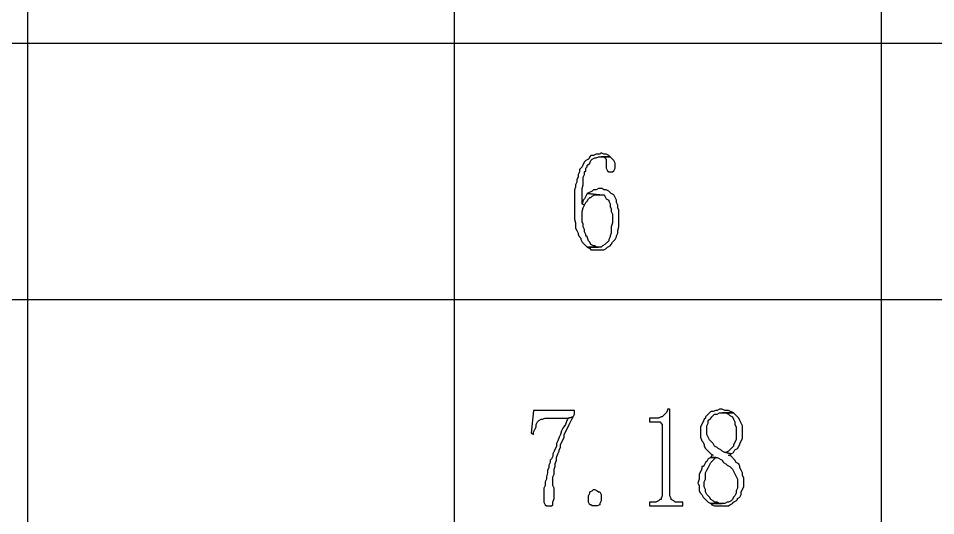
# Model space of a CAD drawing. Extents: x -15.4 to 0.8, y 0.3 to 11.8.
# Drawn here: x -1.348 to -0.748, y 1.361 to 1.686 of the extents above; entities that cross this region are included whole.
import ezdxf

# ---------------------------------------------------------------- set-up
doc = ezdxf.new("R2010")
doc.units = 0
doc.header["$MEASUREMENT"] = 0
doc.linetypes.add('AUSGEZOGEN', pattern=[0])
doc.layers.get('0').update_dxf_attribs({"linetype": 'AUSGEZOGEN'})

msp = doc.modelspace()

# ---------------------------------------------------------------- linework, layer by layer
for points in [[(-1.34211, 1.3344), (-1.34211, 2.6744)], [(-1.06295, 1.3344), (-1.06295, 2.6744)], [(-0.78378, 1.3344), (-0.78378, 2.6744)], [(-3.26878, 1.6694), (0.08122, 1.6694)], [(-0.96711, 1.59773), (-0.96795, 1.5969), (-0.96795, 1.5969), (-0.97045, 1.5969), (-0.97045, 1.5969), (-0.97211, 1.59606), (-0.97211, 1.59606), (-0.97378, 1.59606), (-0.97378, 1.59606), (-0.97461, 1.59523), (-0.97461, 1.59523), (-0.97545, 1.59356), (-0.97545, 1.59356), (-0.97711, 1.59273), (-0.97711, 1.59273), (-0.97795, 1.5919), (-0.97795, 1.5919), (-0.97878, 1.59023), (-0.97878, 1.59023), (-0.97961, 1.58856), (-0.97961, 1.58856), (-0.98128, 1.5869), (-0.98128, 1.5869), (-0.98128, 1.58523), (-0.98128, 1.58523), (-0.98211, 1.58356), (-0.98211, 1.58356), (-0.98211, 1.5819), (-0.98211, 1.5819), (-0.98295, 1.58023), (-0.98295, 1.58023), (-0.98295, 1.57856), (-0.98295, 1.57856), (-0.98378, 1.5769), (-0.98378, 1.5769), (-0.98378, 1.57523), (-0.98378, 1.57523), (-0.98461, 1.57356), (-0.98461, 1.57356), (-0.98461, 1.5544), (-0.98461, 1.5544), (-0.98378, 1.5519), (-0.98378, 1.5519), (-0.98378, 1.54856), (-0.98378, 1.54856), (-0.98295, 1.5469), (-0.98295, 1.5469), (-0.98211, 1.54523), (-0.98211, 1.54523), (-0.98211, 1.5444), (-0.98211, 1.5444), (-0.98128, 1.54273), (-0.98128, 1.54273), (-0.98045, 1.5419), (-0.98045, 1.5419), (-0.98045, 1.54106), (-0.98045, 1.54106), (-0.97961, 1.5394), (-0.97961, 1.5394), (-0.97628, 1.53606), (-0.97628, 1.53606), (-0.96878, 1.53606), (-0.96878, 1.53606), (-0.96961, 1.53606), (-0.96961, 1.53606), (-0.97128, 1.5369), (-0.97128, 1.5369), (-0.97211, 1.5369), (-0.97211, 1.5369), (-0.97378, 1.53773), (-0.97378, 1.53773), (-0.97461, 1.5394), (-0.97461, 1.5394), (-0.97545, 1.54023), (-0.97545, 1.54023), (-0.97628, 1.54273), (-0.97628, 1.54273), (-0.97711, 1.54356), (-0.97711, 1.54356), (-0.97711, 1.5444), (-0.97711, 1.5444), (-0.97795, 1.54606), (-0.97795, 1.54606), (-0.97795, 1.54773), (-0.97795, 1.54773), (-0.97878, 1.5494), (-0.97878, 1.5494), (-0.97878, 1.55106), (-0.97878, 1.55106), (-0.97961, 1.55273), (-0.97961, 1.55273), (-0.97961, 1.5594), (-0.97961, 1.5594), (-0.97878, 1.5619), (-0.97878, 1.5619), (-0.97795, 1.56356), (-0.97795, 1.56356), (-0.97961, 1.5644), (-0.97961, 1.5644), (-0.97961, 1.5744), (-0.97961, 1.5744), (-0.97878, 1.5769), (-0.97878, 1.5769), (-0.97878, 1.5819), (-0.97878, 1.5819), (-0.97795, 1.58356), (-0.97795, 1.58356), (-0.97795, 1.58523), (-0.97795, 1.58523), (-0.97711, 1.58606), (-0.97711, 1.58606), (-0.97711, 1.58773), (-0.97711, 1.58773), (-0.97628, 1.58856), (-0.97628, 1.58856), (-0.97628, 1.5894), (-0.97628, 1.5894), (-0.97461, 1.59106), (-0.97461, 1.59106), (-0.97378, 1.59273), (-0.97378, 1.59273), (-0.97295, 1.59356), (-0.97295, 1.59356), (-0.97128, 1.5944), (-0.97128, 1.5944), (-0.97045, 1.5944), (-0.97045, 1.5944), (-0.96878, 1.59523), (-0.96878, 1.59523), (-0.96128, 1.59523), (-0.96128, 1.59523), (-0.96211, 1.59606), (-0.96211, 1.59606), (-0.96378, 1.5969), (-0.96378, 1.5969), (-0.96545, 1.5969), (-0.96711, 1.59773)], [(-0.96128, 1.59523), (-0.96711, 1.59523), (-0.96711, 1.59523), (-0.96545, 1.59523), (-0.96545, 1.59523), (-0.96378, 1.59356), (-0.96378, 1.59356), (-0.96378, 1.58773), (-0.96378, 1.58773), (-0.96295, 1.58606), (-0.96295, 1.58606), (-0.96211, 1.58523), (-0.96211, 1.58523), (-0.95961, 1.58523), (-0.95961, 1.58523), (-0.95878, 1.58606), (-0.95878, 1.58606), (-0.95795, 1.58773), (-0.95795, 1.58773), (-0.95795, 1.59106), (-0.95795, 1.59106), (-0.95878, 1.59273), (-0.95878, 1.59273), (-0.96045, 1.5944), (-0.96128, 1.59523)], [(-0.96795, 1.5744), (-0.96878, 1.5744), (-0.96878, 1.5744), (-0.97045, 1.57356), (-0.97045, 1.57356), (-0.97211, 1.57356), (-0.97211, 1.57356), (-0.97295, 1.57273), (-0.97295, 1.57273), (-0.97628, 1.57106), (-0.97628, 1.57106), (-0.96795, 1.57023), (-0.96795, 1.57023), (-0.96545, 1.57023), (-0.96545, 1.57023), (-0.96461, 1.5694), (-0.96461, 1.5694), (-0.96378, 1.56773), (-0.96378, 1.56773), (-0.96211, 1.5669), (-0.96211, 1.5669), (-0.96211, 1.56606), (-0.96211, 1.56606), (-0.96128, 1.5644), (-0.96128, 1.5644), (-0.96128, 1.56273), (-0.96128, 1.56273), (-0.96045, 1.56106), (-0.96045, 1.56106), (-0.96045, 1.5594), (-0.96045, 1.5594), (-0.95961, 1.55773), (-0.95961, 1.55773), (-0.95961, 1.5519), (-0.95961, 1.5519), (-0.96045, 1.5494), (-0.96045, 1.5494), (-0.96045, 1.54523), (-0.96045, 1.54523), (-0.96128, 1.54356), (-0.96128, 1.54356), (-0.96128, 1.54273), (-0.96128, 1.54273), (-0.96211, 1.54106), (-0.96211, 1.54106), (-0.96211, 1.54023), (-0.96211, 1.54023), (-0.96461, 1.53773), (-0.96461, 1.53773), (-0.96628, 1.5369), (-0.96628, 1.5369), (-0.96711, 1.53606), (-0.96711, 1.53606), (-0.97628, 1.53606), (-0.97628, 1.53606), (-0.97461, 1.53523), (-0.97461, 1.53523), (-0.97378, 1.5344), (-0.97378, 1.5344), (-0.96545, 1.5344), (-0.96545, 1.5344), (-0.96378, 1.53523), (-0.96378, 1.53523), (-0.96295, 1.53606), (-0.96295, 1.53606), (-0.96128, 1.5369), (-0.96128, 1.5369), (-0.96045, 1.53773), (-0.96045, 1.53773), (-0.95961, 1.5394), (-0.95961, 1.5394), (-0.95795, 1.54106), (-0.95795, 1.54106), (-0.95711, 1.54273), (-0.95711, 1.54273), (-0.95711, 1.54356), (-0.95711, 1.54356), (-0.95628, 1.54523), (-0.95628, 1.54523), (-0.95628, 1.5469), (-0.95628, 1.5469), (-0.95545, 1.5494), (-0.95545, 1.5494), (-0.95545, 1.56023), (-0.95545, 1.56023), (-0.95628, 1.5619), (-0.95628, 1.5619), (-0.95628, 1.56356), (-0.95628, 1.56356), (-0.95711, 1.56523), (-0.95711, 1.56523), (-0.95711, 1.5669), (-0.95711, 1.5669), (-0.95795, 1.56856), (-0.95795, 1.56856), (-0.95878, 1.57023), (-0.95878, 1.57023), (-0.96045, 1.57106), (-0.96045, 1.57106), (-0.96211, 1.57273), (-0.96211, 1.57273), (-0.96378, 1.57356), (-0.96378, 1.57356), (-0.96545, 1.57356), (-0.96545, 1.57356), (-0.96628, 1.5744), (-0.96795, 1.5744)], [(-0.97628, 1.57106), (-0.97711, 1.5694), (-0.97711, 1.5694), (-0.97795, 1.56773), (-0.97795, 1.56773), (-0.97878, 1.5669), (-0.97878, 1.5669), (-0.97961, 1.5644), (-0.97961, 1.5644), (-0.97795, 1.56356), (-0.97795, 1.56356), (-0.97711, 1.56523), (-0.97711, 1.56523), (-0.97628, 1.56606), (-0.97628, 1.56606), (-0.97545, 1.56773), (-0.97545, 1.56773), (-0.97461, 1.56856), (-0.97461, 1.56856), (-0.97378, 1.56856), (-0.97378, 1.56856), (-0.97295, 1.5694), (-0.97295, 1.5694), (-0.97128, 1.57023), (-0.97128, 1.57023), (-0.96795, 1.57023), (-0.97628, 1.57106)], [(-3.26878, 1.5019), (0.08122, 1.5019)], [(-0.98461, 1.4294), (-1.01128, 1.4294), (-1.01128, 1.4294), (-1.01295, 1.4144), (-1.01295, 1.4144), (-1.01128, 1.41356), (-1.01128, 1.41356), (-1.01128, 1.41523), (-1.01128, 1.41523), (-1.00961, 1.41856), (-1.00961, 1.41856), (-1.00961, 1.42023), (-1.00961, 1.42023), (-1.00878, 1.4219), (-1.00878, 1.4219), (-1.00795, 1.42273), (-1.00795, 1.42273), (-1.00628, 1.42356), (-1.00628, 1.42356), (-1.00545, 1.42356), (-1.00545, 1.42356), (-1.00378, 1.4244), (-1.00378, 1.4244), (-0.98878, 1.4244), (-0.98878, 1.4244), (-0.98545, 1.42523), (-0.98545, 1.42523), (-0.98461, 1.4269), (-0.98461, 1.4294)], [(-0.92211, 1.43023), (-0.92378, 1.43023), (-0.92378, 1.43023), (-0.92378, 1.4294), (-0.92378, 1.4294), (-0.92461, 1.42773), (-0.92461, 1.42773), (-0.92545, 1.4269), (-0.92545, 1.4269), (-0.92711, 1.42523), (-0.92711, 1.42523), (-0.92795, 1.42523), (-0.92795, 1.42523), (-0.92961, 1.4244), (-0.92961, 1.4244), (-0.93545, 1.4244), (-0.93545, 1.4244), (-0.93545, 1.4219), (-0.93545, 1.4219), (-0.92878, 1.4219), (-0.92878, 1.4219), (-0.92711, 1.42023), (-0.92711, 1.42023), (-0.92711, 1.37356), (-0.92711, 1.37356), (-0.92795, 1.3719), (-0.92795, 1.3719), (-0.92795, 1.37106), (-0.92795, 1.37106), (-0.92878, 1.37106), (-0.92878, 1.37106), (-0.92961, 1.37023), (-0.92961, 1.37023), (-0.93128, 1.3694), (-0.93128, 1.3694), (-0.93545, 1.3694), (-0.93545, 1.3694), (-0.93545, 1.3669), (-0.93545, 1.3669), (-0.91378, 1.3669), (-0.91378, 1.3669), (-0.91378, 1.3694), (-0.91378, 1.3694), (-0.91878, 1.3694), (-0.91878, 1.3694), (-0.91961, 1.37023), (-0.91961, 1.37023), (-0.92128, 1.37106), (-0.92128, 1.37106), (-0.92128, 1.3719), (-0.92128, 1.3719), (-0.92211, 1.37356), (-0.92211, 1.37356), (-0.92211, 1.37523), (-0.92211, 1.43023)], [(-0.88795, 1.43023), (-0.88961, 1.43023), (-0.88961, 1.43023), (-0.89128, 1.4294), (-0.89128, 1.4294), (-0.89211, 1.4294), (-0.89211, 1.4294), (-0.89378, 1.42856), (-0.89378, 1.42856), (-0.89545, 1.42856), (-0.89545, 1.42856), (-0.89878, 1.42523), (-0.89878, 1.42523), (-0.89878, 1.4244), (-0.89878, 1.4244), (-0.89961, 1.42356), (-0.89961, 1.42356), (-0.90045, 1.4219), (-0.90045, 1.4219), (-0.90211, 1.41856), (-0.90211, 1.41856), (-0.90211, 1.4119), (-0.90211, 1.4119), (-0.90128, 1.4094), (-0.90128, 1.4094), (-0.90045, 1.40856), (-0.90045, 1.40856), (-0.89961, 1.4069), (-0.89961, 1.4069), (-0.89961, 1.40606), (-0.89961, 1.40606), (-0.89878, 1.4044), (-0.89878, 1.4044), (-0.89795, 1.40356), (-0.89795, 1.40356), (-0.89628, 1.4019), (-0.89628, 1.4019), (-0.89545, 1.40106), (-0.89545, 1.40106), (-0.89378, 1.40023), (-0.89378, 1.40023), (-0.89461, 1.40023), (-0.89461, 1.40023), (-0.89545, 1.39856), (-0.89545, 1.39856), (-0.89128, 1.39856), (-0.89128, 1.39856), (-0.88795, 1.3969), (-0.88795, 1.3969), (-0.88711, 1.39523), (-0.88711, 1.39523), (-0.88545, 1.3944), (-0.88545, 1.3944), (-0.88461, 1.39356), (-0.88461, 1.39356), (-0.88295, 1.39273), (-0.88295, 1.39273), (-0.88211, 1.3919), (-0.88211, 1.3919), (-0.88128, 1.39106), (-0.88128, 1.39106), (-0.87795, 1.3844), (-0.87795, 1.3844), (-0.87795, 1.37856), (-0.87795, 1.37856), (-0.87878, 1.3769), (-0.87878, 1.3769), (-0.87878, 1.37523), (-0.87878, 1.37523), (-0.87961, 1.37356), (-0.87961, 1.37356), (-0.88045, 1.37273), (-0.88045, 1.37273), (-0.88128, 1.37106), (-0.88128, 1.37106), (-0.88211, 1.37023), (-0.88211, 1.37023), (-0.88378, 1.3694), (-0.88378, 1.3694), (-0.88461, 1.3694), (-0.88461, 1.3694), (-0.88628, 1.36856), (-0.88628, 1.36856), (-0.89545, 1.36856), (-0.89545, 1.36856), (-0.89461, 1.36773), (-0.89461, 1.36773), (-0.89295, 1.3669), (-0.89295, 1.3669), (-0.88378, 1.3669), (-0.88378, 1.3669), (-0.88295, 1.36773), (-0.88295, 1.36773), (-0.88128, 1.36856), (-0.88128, 1.36856), (-0.88045, 1.3694), (-0.88045, 1.3694), (-0.87878, 1.37023), (-0.87878, 1.37023), (-0.87795, 1.37106), (-0.87795, 1.37106), (-0.87795, 1.3719), (-0.87795, 1.3719), (-0.87628, 1.37273), (-0.87628, 1.37273), (-0.87545, 1.3744), (-0.87545, 1.3744), (-0.87545, 1.37606), (-0.87545, 1.37606), (-0.87378, 1.3794), (-0.87378, 1.3794), (-0.87378, 1.38523), (-0.87378, 1.38523), (-0.87461, 1.3869), (-0.87461, 1.3869), (-0.87461, 1.38856), (-0.87461, 1.38856), (-0.87545, 1.39023), (-0.87545, 1.39023), (-0.87628, 1.3919), (-0.87628, 1.3919), (-0.87628, 1.39273), (-0.87628, 1.39273), (-0.87711, 1.3944), (-0.87711, 1.3944), (-0.87878, 1.39523), (-0.87878, 1.39523), (-0.87961, 1.3969), (-0.87961, 1.3969), (-0.88211, 1.3994), (-0.88211, 1.3994), (-0.88378, 1.40023), (-0.88378, 1.40023), (-0.88295, 1.40023), (-0.88295, 1.40023), (-0.88211, 1.40106), (-0.88211, 1.40106), (-0.88545, 1.4019), (-0.88545, 1.4019), (-0.88628, 1.4019), (-0.88628, 1.4019), (-0.88795, 1.40273), (-0.88795, 1.40273), (-0.88878, 1.40356), (-0.88878, 1.40356), (-0.89045, 1.4044), (-0.89045, 1.4044), (-0.89128, 1.40523), (-0.89128, 1.40523), (-0.89295, 1.40606), (-0.89295, 1.40606), (-0.89378, 1.40773), (-0.89378, 1.40773), (-0.89461, 1.40856), (-0.89461, 1.40856), (-0.89628, 1.41023), (-0.89628, 1.41023), (-0.89711, 1.4119), (-0.89711, 1.4119), (-0.89795, 1.41356), (-0.89795, 1.41356), (-0.89795, 1.4194), (-0.89795, 1.4194), (-0.89711, 1.42106), (-0.89711, 1.42106), (-0.89711, 1.42273), (-0.89711, 1.42273), (-0.89545, 1.4244), (-0.89545, 1.4244), (-0.89461, 1.42523), (-0.89461, 1.42523), (-0.89378, 1.42606), (-0.89378, 1.42606), (-0.89295, 1.4269), (-0.89295, 1.4269), (-0.89128, 1.4269), (-0.89128, 1.4269), (-0.88961, 1.42773), (-0.88961, 1.42773), (-0.88045, 1.42773), (-0.88045, 1.42773), (-0.88378, 1.4294), (-0.88378, 1.4294), (-0.88628, 1.4294), (-0.88795, 1.43023)], [(-0.98545, 1.42523), (-0.98878, 1.4244), (-0.98878, 1.4244), (-0.98961, 1.42273), (-0.98961, 1.42273), (-0.99045, 1.42023), (-0.99045, 1.42023), (-0.99211, 1.41773), (-0.99211, 1.41773), (-0.99295, 1.41606), (-0.99295, 1.41606), (-0.99378, 1.41356), (-0.99378, 1.41356), (-0.99461, 1.4119), (-0.99461, 1.4119), (-0.99545, 1.4094), (-0.99545, 1.4094), (-0.99628, 1.40773), (-0.99628, 1.40773), (-0.99628, 1.40606), (-0.99628, 1.40606), (-0.99795, 1.40273), (-0.99795, 1.40273), (-0.99878, 1.40106), (-0.99878, 1.40106), (-0.99878, 1.3994), (-0.99878, 1.3994), (-0.99961, 1.39773), (-0.99961, 1.39773), (-1.00045, 1.3969), (-1.00045, 1.3969), (-1.00045, 1.39523), (-1.00045, 1.39523), (-1.00128, 1.39356), (-1.00128, 1.39356), (-1.00128, 1.3919), (-1.00128, 1.3919), (-1.00211, 1.39023), (-1.00211, 1.39023), (-1.00211, 1.38856), (-1.00211, 1.38856), (-1.00295, 1.38606), (-1.00295, 1.38606), (-1.00295, 1.3844), (-1.00295, 1.3844), (-1.00378, 1.38273), (-1.00378, 1.38273), (-1.00378, 1.38023), (-1.00378, 1.38023), (-1.00461, 1.37856), (-1.00461, 1.37856), (-1.00461, 1.3694), (-1.00461, 1.3694), (-1.00378, 1.36773), (-1.00378, 1.36773), (-1.00295, 1.3669), (-1.00295, 1.3669), (-0.99961, 1.3669), (-0.99961, 1.3669), (-0.99878, 1.36773), (-0.99878, 1.36773), (-0.99878, 1.3694), (-0.99878, 1.3694), (-0.99795, 1.3719), (-0.99795, 1.3719), (-0.99795, 1.37856), (-0.99795, 1.37856), (-0.99878, 1.38023), (-0.99878, 1.38023), (-0.99878, 1.38606), (-0.99878, 1.38606), (-0.99795, 1.38773), (-0.99795, 1.38773), (-0.99795, 1.39106), (-0.99795, 1.39106), (-0.99711, 1.39273), (-0.99711, 1.39273), (-0.99711, 1.3944), (-0.99711, 1.3944), (-0.99628, 1.3969), (-0.99628, 1.3969), (-0.99628, 1.39856), (-0.99628, 1.39856), (-0.99545, 1.40106), (-0.99545, 1.40106), (-0.99461, 1.40273), (-0.99461, 1.40273), (-0.99461, 1.40356), (-0.99461, 1.40356), (-0.99378, 1.40523), (-0.99378, 1.40523), (-0.99378, 1.4069), (-0.99378, 1.4069), (-0.99128, 1.4119), (-0.99128, 1.4119), (-0.99128, 1.41356), (-0.99128, 1.41356), (-0.98878, 1.41856), (-0.98878, 1.41856), (-0.98795, 1.42023), (-0.98795, 1.42023), (-0.98711, 1.4219), (-0.98711, 1.4219), (-0.98628, 1.42356), (-0.98545, 1.42523)], [(-0.88045, 1.42773), (-0.88795, 1.42773), (-0.88795, 1.42773), (-0.88545, 1.42773), (-0.88545, 1.42773), (-0.88378, 1.4269), (-0.88378, 1.4269), (-0.88295, 1.42606), (-0.88295, 1.42606), (-0.88128, 1.42523), (-0.88128, 1.42523), (-0.88045, 1.42356), (-0.88045, 1.42356), (-0.87961, 1.4219), (-0.87961, 1.4219), (-0.87961, 1.42023), (-0.87961, 1.42023), (-0.87878, 1.41856), (-0.87878, 1.41856), (-0.87878, 1.41023), (-0.87878, 1.41023), (-0.88045, 1.4069), (-0.88045, 1.4069), (-0.88045, 1.40606), (-0.88045, 1.40606), (-0.88378, 1.40273), (-0.88378, 1.40273), (-0.88545, 1.4019), (-0.88545, 1.4019), (-0.88211, 1.40106), (-0.88211, 1.40106), (-0.88045, 1.4019), (-0.88045, 1.4019), (-0.87961, 1.40356), (-0.87961, 1.40356), (-0.87795, 1.4044), (-0.87795, 1.4044), (-0.87711, 1.40606), (-0.87711, 1.40606), (-0.87628, 1.4069), (-0.87628, 1.4069), (-0.87628, 1.40773), (-0.87628, 1.40773), (-0.87461, 1.41106), (-0.87461, 1.41106), (-0.87461, 1.4194), (-0.87461, 1.4194), (-0.87628, 1.42273), (-0.87628, 1.42273), (-0.87711, 1.4244), (-0.87711, 1.4244), (-0.87961, 1.4269), (-0.88045, 1.42773)], [(-0.89545, 1.39856), (-0.89711, 1.39773), (-0.89711, 1.39773), (-0.89795, 1.39606), (-0.89795, 1.39606), (-0.89878, 1.39523), (-0.89878, 1.39523), (-0.89961, 1.39356), (-0.89961, 1.39356), (-0.90045, 1.39273), (-0.90045, 1.39273), (-0.90128, 1.39273), (-0.90128, 1.39273), (-0.90128, 1.39106), (-0.90128, 1.39106), (-0.90295, 1.38773), (-0.90295, 1.38773), (-0.90295, 1.3844), (-0.90295, 1.3844), (-0.90378, 1.3819), (-0.90378, 1.3819), (-0.90295, 1.38023), (-0.90295, 1.38023), (-0.90295, 1.3769), (-0.90295, 1.3769), (-0.90211, 1.37523), (-0.90211, 1.37523), (-0.90128, 1.3744), (-0.90128, 1.3744), (-0.90045, 1.37273), (-0.90045, 1.37273), (-0.89878, 1.37106), (-0.89878, 1.37106), (-0.89795, 1.37023), (-0.89795, 1.37023), (-0.89711, 1.3694), (-0.89711, 1.3694), (-0.89545, 1.36856), (-0.89545, 1.36856), (-0.88795, 1.36856), (-0.88795, 1.36856), (-0.88961, 1.36856), (-0.88961, 1.36856), (-0.89128, 1.3694), (-0.89128, 1.3694), (-0.89295, 1.3694), (-0.89295, 1.3694), (-0.89378, 1.37023), (-0.89378, 1.37023), (-0.89545, 1.37106), (-0.89545, 1.37106), (-0.89628, 1.37273), (-0.89628, 1.37273), (-0.89795, 1.3744), (-0.89795, 1.3744), (-0.89878, 1.37606), (-0.89878, 1.37606), (-0.89878, 1.37773), (-0.89878, 1.37773), (-0.89961, 1.3794), (-0.89961, 1.3794), (-0.89961, 1.38273), (-0.89961, 1.38273), (-0.89878, 1.3844), (-0.89878, 1.3844), (-0.89878, 1.38856), (-0.89878, 1.38856), (-0.89795, 1.39023), (-0.89795, 1.39023), (-0.89711, 1.3919), (-0.89711, 1.3919), (-0.89545, 1.39523), (-0.89545, 1.39523), (-0.89461, 1.39606), (-0.89461, 1.39606), (-0.89295, 1.39773), (-0.89295, 1.39773), (-0.89211, 1.39856), (-0.89545, 1.39856)], [(-0.97128, 1.3669), (-0.97295, 1.3669), (-0.97295, 1.3669), (-0.97378, 1.36773), (-0.97378, 1.36773), (-0.97461, 1.36773), (-0.97461, 1.36773), (-0.97545, 1.3694), (-0.97545, 1.3694), (-0.97545, 1.37356), (-0.97545, 1.37356), (-0.97461, 1.37523), (-0.97461, 1.37523), (-0.97461, 1.37606), (-0.97461, 1.37606), (-0.97295, 1.3769), (-0.97295, 1.3769), (-0.97211, 1.37773), (-0.97211, 1.37773), (-0.97128, 1.37773), (-0.97128, 1.37773), (-0.96961, 1.3769), (-0.96961, 1.3769), (-0.96878, 1.37606), (-0.96878, 1.37606), (-0.96795, 1.37606), (-0.96795, 1.37606), (-0.96711, 1.3744), (-0.96711, 1.3744), (-0.96711, 1.37023), (-0.96711, 1.37023), (-0.96795, 1.36856), (-0.96795, 1.36856), (-0.96795, 1.36773), (-0.96795, 1.36773), (-0.96961, 1.3669), (-0.96961, 1.3669), (-0.97128, 1.3669), (-0.97128, 1.3669)]]:
    msp.add_lwpolyline(points)

doc.saveas('drawing.dxf')
